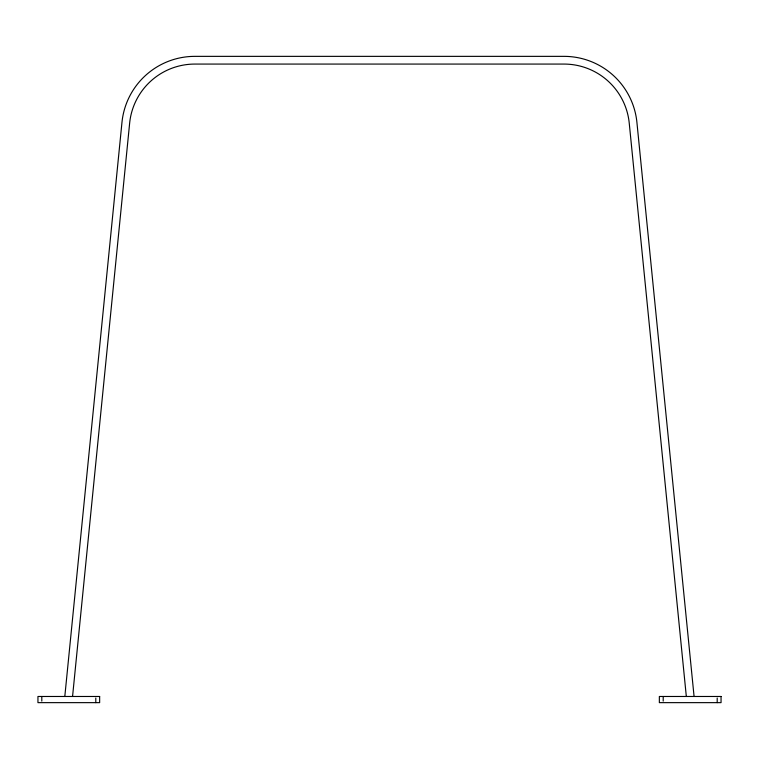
<?xml version="1.0" encoding="UTF-8"?>
<svg xmlns="http://www.w3.org/2000/svg" width="759" height="759" viewBox="0 0 759 759"><rect width="100%" height="100%" fill="white"/><g stroke="black" fill="none" stroke-linecap="round" stroke-linejoin="round"><path stroke-width="1.14" d="M64.809 696.477L121.971 122.36A73.262 73.262 0 0 1 194.873 56.356L564.003 56.356A73.262 73.262 0 0 1 636.915 122.36L694.077 696.477M72.56 696.477L129.647 123.129A65.559 65.559 0 0 1 194.873 64.069L564.003 64.069A65.559 65.559 0 0 1 629.239 123.129L686.326 696.477M717.198 698.014L717.198 702.644M663.205 696.477L663.205 701.107M95.795 698.014L95.795 702.644M41.802 696.477L41.802 701.107M99.647 696.477L37.95 696.477L37.95 702.644L99.647 702.644L99.647 696.477M721.05 696.477L659.353 696.477L659.353 702.644L721.05 702.644L721.05 696.477"/></g></svg>
